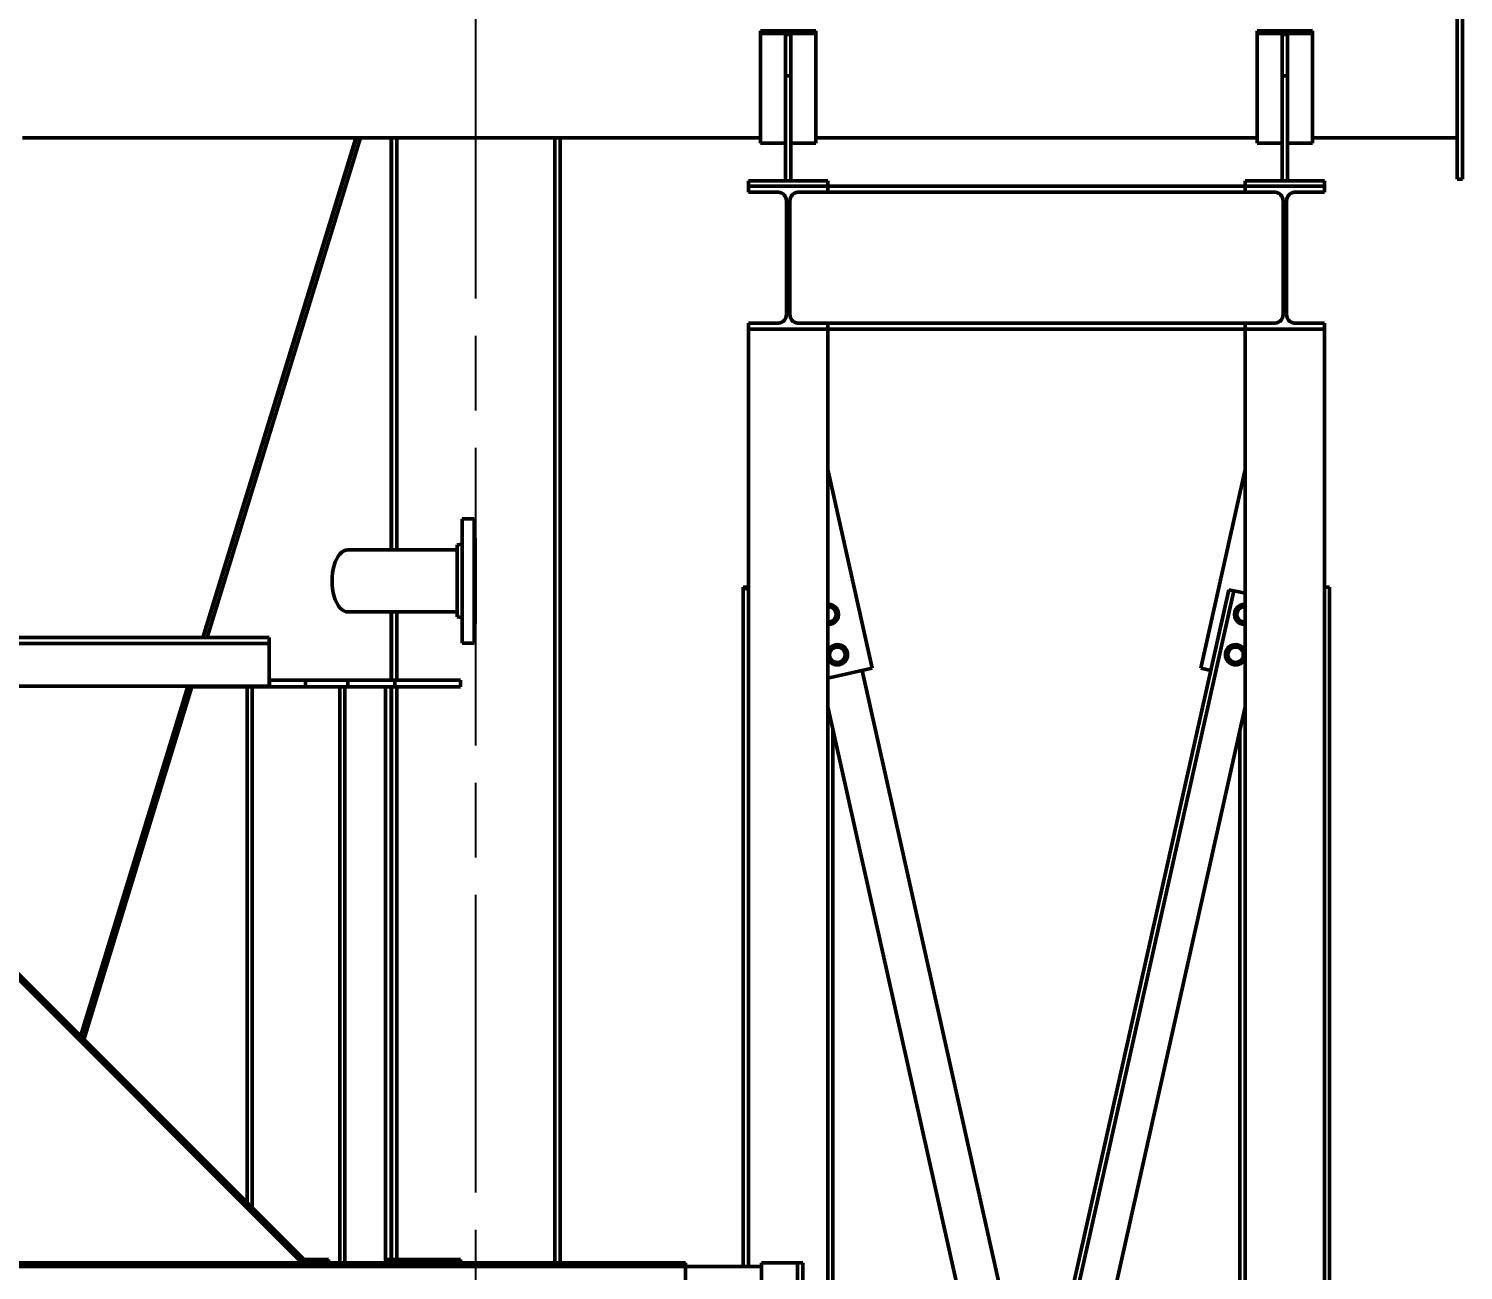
# Model space of a CAD drawing. Header units: inches. Extents: x 11 to 1621, y 11 to 1332.
# Drawn here: x 1294.2 to 1398.1, y 410.9 to 500.9 of the extents above; entities that cross this region are included whole.
import ezdxf

# ---------------------------------------------------------------- set-up
doc = ezdxf.new("R2010")
doc.units = ezdxf.units.IN
doc.header["$LTSCALE"] = 48
doc.header["$MEASUREMENT"] = 0
doc.linetypes.add('CHAIN', pattern=[0.7087, 0.4724, -0.0591, 0.1181, -0.0591])
for name, color, linetype, lineweight in [('Centerline (ANSI)', 7, 'Continuous', 25), ('Dimension (ANSI)', 7, 'Continuous', 25), ('Visible (ANSI)', 7, 'Continuous', 50)]:
    doc.layers.add(name, color=color, linetype=linetype, lineweight=lineweight)
doc.styles.add('Dimension Text', font='tahoma.ttf')
doc.dimstyles.new('ELC FT', dxfattribs={"dimscale": 48, "dimtxt": 0.12, "dimasz": 0.098425, "dimexe": 0.05, "dimexo": 0.1, "dimgap": 0.031496, "dimtad": 1, "dimdec": 5, "dimzin": 3, "dimdsep": 46, "dimlunit": 4, "dimtxsty": 'Dimension Text', "dimcen": 0.09, "dimdle": 0.5, "dimclrd": 5, "dimclre": 5, "dimclrt": 256, "dimadec": 1, "dimazin": 3, "dimtfac": 0.833333, "dimtofl": 0, "dimtmove": 0, "dimatfit": 3, "dimfxl": 0, "dimfrac": 2, "dimtolj": 1, "dimtzin": 0, "dimlwd": 25, "dimlwe": 25, "dimarcsym": 0})

# ---------------------------------------------------------------- blocks, each defined once
blk = doc.blocks.new('*D57')
at = {"layer": 'Defpoints', "color": 0, "linetype": 'Continuous', "transparency": 16777216}
for p in [(1360.38, 747.45), (1479.31, 291.45), (1540.01, 291.45)]:
    blk.add_point(p, dxfattribs=at)
at = {"layer": 'Dimension (ANSI)', "color": 5, "linetype": 'Continuous', "lineweight": 25, "transparency": 16777216}
for p, q in [((1365.18, 747.45), (1542.41, 747.45)), ((1540.01, 742.73), (1540.01, 296.18)), ((1484.11, 291.45), (1542.41, 291.45))]:
    blk.add_line(p, q, dxfattribs=at)
at = {"layer": 'Dimension (ANSI)', "color": 5, "linetype": 'Continuous', "transparency": 16777216}
for points in [[(1539.23, 742.73), (1540.8, 742.73), (1540.01, 747.45)], [(1539.23, 296.18), (1540.8, 296.18), (1540.01, 291.45)]]:
    blk.add_solid(points, dxfattribs=at)
at = {"layer": 'Dimension (ANSI)', "linetype": 'Continuous', "lineweight": 25, "transparency": 16777216, "insert": (1535.49, 519.45), "char_height": 5.76, "attachment_point": 5, "rotation": 90, "style": 'Dimension Text'}
blk.add_mtext('\\A1;\\fTahoma|b0|i0;38\'-0" TOP OF GRATING', dxfattribs=at)

msp = doc.modelspace()

# ---------------------------------------------------------------- linework, layer by layer
at = {"layer": 'Centerline (ANSI)', "linetype": 'CHAIN', "ltscale": 0.952448}
msp.add_line((1326.556979, 286.951101), (1326.556979, 506.511101), dxfattribs=at)
at = {"layer": 'Visible (ANSI)'}
for p, q in [((1397.696979, 527.00523), (1397.696979, 490.00523)), ((1398.071979, 490.00523), (1398.071979, 527.00523)), ((1347.196979, 500.75523), (1351.196979, 500.75523)), ((1347.196979, 500.56773), (1347.196979, 500.75523)), ((1347.196979, 500.56773), (1351.196979, 500.56773)), ((1347.196979, 500.56773), (1347.196979, 492.63023)), ((1349.009479, 500.50523), (1349.009479, 497.50523)), ((1349.384479, 500.50523), (1349.009479, 500.50523)), ((1349.384479, 497.50523), (1349.384479, 500.50523)), ((1351.196979, 500.56773), (1351.196979, 500.75523)), ((1351.196979, 500.56773), (1351.196979, 492.63023)), ((1383.196979, 500.75523), (1387.196979, 500.75523)), ((1383.196979, 500.56773), (1383.196979, 500.75523)), ((1383.196979, 500.56773), (1387.196979, 500.56773)), ((1383.196979, 500.56773), (1383.196979, 492.63023)), ((1385.009479, 500.50523), (1385.009479, 497.50523)), ((1385.384479, 500.50523), (1385.009479, 500.50523)), ((1385.384479, 497.50523), (1385.384479, 500.50523)), ((1387.196979, 500.56773), (1387.196979, 500.75523)), ((1387.196979, 500.56773), (1387.196979, 492.63023)), ((1349.009479, 497.50523), (1349.384479, 497.50523)), ((1349.009479, 497.50523), (1349.009479, 489.88023)), ((1349.384479, 489.88023), (1349.384479, 497.50523)), ((1385.009479, 497.50523), (1385.384479, 497.50523)), ((1385.009479, 497.50523), (1385.009479, 489.88023)), ((1385.384479, 489.88023), (1385.384479, 497.50523)), ((1293.696979, 493.00523), (1347.196979, 493.00523)), ((1306.763571, 456.786935), (1317.87352, 493.00523)), ((1306.803012, 456.786935), (1317.912961, 493.00523)), ((1306.803012, 456.786935), (1317.912961, 493.00523)), ((1318.193768, 493.00523), (1307.083819, 456.786935)), ((1320.419553, 463.139261), (1320.419553, 493.00523)), ((1320.446979, 463.139261), (1320.446979, 493.00523)), ((1320.826979, 463.139261), (1320.826979, 493.00523)), ((1332.286979, 411.451101), (1332.286979, 493.00523)), ((1332.666979, 411.451101), (1332.666979, 493.00523)), ((1351.196979, 493.00523), (1383.196979, 493.00523)), ((1387.196979, 493.00523), (1397.696979, 493.00523)), ((1347.196979, 492.63023), (1349.009479, 492.63023)), ((1349.384479, 492.63023), (1351.196979, 492.63023)), ((1383.196979, 492.63023), (1385.009479, 492.63023)), ((1385.384479, 492.63023), (1387.196979, 492.63023)), ((1346.321979, 489.88023), (1346.321979, 489.50523)), ((1352.071979, 489.88023), (1346.321979, 489.88023)), ((1349.009479, 489.88023), (1349.384479, 489.88023)), ((1352.071979, 489.50523), (1352.071979, 489.88023)), ((1382.321979, 489.88023), (1382.321979, 489.50523)), ((1388.071979, 489.88023), (1382.321979, 489.88023)), ((1385.009479, 489.88023), (1385.384479, 489.88023)), ((1388.071979, 489.50523), (1388.071979, 489.88023)), ((1397.696979, 490.00523), (1398.071979, 490.00523)), ((1346.321979, 489.50523), (1346.321979, 489.06773)), ((1352.071979, 489.50523), (1346.321979, 489.50523)), ((1346.321979, 489.06773), (1348.509479, 489.06773)), ((1349.884479, 489.06773), (1352.071979, 489.06773)), ((1352.071979, 489.06773), (1352.071979, 489.50523)), ((1352.071979, 489.50523), (1382.321979, 489.50523)), ((1352.071979, 489.06773), (1382.321979, 489.06773)), ((1382.321979, 489.50523), (1382.321979, 489.06773)), ((1388.071979, 489.50523), (1382.321979, 489.50523)), ((1382.321979, 489.06773), (1384.509479, 489.06773)), ((1385.884479, 489.06773), (1388.071979, 489.06773)), ((1388.071979, 489.06773), (1388.071979, 489.50523)), ((1349.071979, 488.44273), (1349.071979, 480.19273)), ((1349.321979, 480.19273), (1349.321979, 488.44273)), ((1385.071979, 488.44273), (1385.071979, 480.19273)), ((1385.321979, 480.19273), (1385.321979, 488.44273)), ((1346.321979, 479.56773), (1346.321979, 479.13023)), ((1348.509479, 479.56773), (1346.321979, 479.56773)), ((1352.071979, 479.56773), (1349.884479, 479.56773)), ((1352.071979, 479.13023), (1352.071979, 479.56773)), ((1352.071979, 479.56773), (1382.321979, 479.56773)), ((1382.321979, 479.56773), (1382.321979, 479.13023)), ((1384.509479, 479.56773), (1382.321979, 479.56773)), ((1388.071979, 479.56773), (1385.884479, 479.56773)), ((1388.071979, 479.13023), (1388.071979, 479.56773)), ((1346.321979, 479.13023), (1352.071979, 479.13023)), ((1346.321979, 479.13023), (1352.071979, 479.13023)), ((1346.321979, 411.201101), (1346.321979, 479.13023)), ((1352.071979, 479.13023), (1382.321979, 479.13023)), ((1352.071979, 292.50523), (1352.071979, 479.13023)), ((1382.321979, 479.13023), (1388.071979, 479.13023)), ((1382.321979, 479.13023), (1388.071979, 479.13023)), ((1382.321979, 292.50523), (1382.321979, 479.13023)), ((1388.071979, 292.50523), (1388.071979, 479.13023)), ((1355.290891, 454.562887), (1352.071979, 468.958576)), ((1382.321979, 468.958576), (1379.103068, 454.562887)), ((1325.569479, 465.389261), (1325.569479, 456.389261)), ((1326.449479, 465.389261), (1325.569479, 465.389261)), ((1326.449479, 465.389261), (1326.449479, 456.389261)), ((1326.509479, 463.984261), (1326.449479, 463.984261)), ((1326.509479, 463.984261), (1326.509479, 457.794261)), ((1317.288722, 463.139261), (1325.199479, 463.139261)), ((1325.199479, 463.49883), (1325.569479, 463.544261)), ((1325.199479, 463.49883), (1325.199479, 458.279691)), ((1345.946979, 460.44265), (1345.946979, 460.40426)), ((1346.321979, 460.44265), (1345.946979, 460.44265)), ((1345.946979, 460.40426), (1345.946979, 411.201101)), ((1346.196979, 460.32748), (1346.321979, 460.32748)), ((1381.144277, 460.254632), (1352.071979, 330.236859)), ((1352.071979, 328.518361), (1381.510239, 460.172802)), ((1381.144277, 460.254632), (1381.266264, 460.227355)), ((1381.266264, 460.227355), (1381.510239, 460.172802)), ((1381.876202, 460.090972), (1381.510239, 460.172802)), ((1381.876202, 460.090972), (1382.321979, 459.991295)), ((1388.071979, 460.44265), (1388.446979, 460.44265)), ((1388.446979, 322.489172), (1388.446979, 460.44265)), ((1317.288722, 458.639261), (1325.199479, 458.639261)), ((1320.419553, 453.701101), (1320.419553, 458.639261)), ((1320.446979, 453.701101), (1320.446979, 458.639261)), ((1320.826979, 453.701101), (1320.826979, 458.639261)), ((1325.199479, 458.279691), (1325.569479, 458.234261)), ((1326.509479, 457.794261), (1326.449479, 457.794261)), ((1263.302822, 456.786935), (1311.571979, 456.786935)), ((1311.571979, 456.786935), (1311.571979, 456.358132)), ((1311.571979, 456.358132), (1263.334488, 456.358132)), ((1311.571979, 456.358132), (1311.571979, 453.272298)), ((1326.449479, 456.389261), (1325.569479, 456.389261)), ((1352.071979, 453.84313), (1355.290891, 454.562887)), ((1379.103068, 454.562887), (1379.834993, 454.399226)), ((1311.604266, 453.701101), (1311.571979, 453.701101)), ((1314.219791, 453.701101), (1311.604266, 453.701101)), ((1311.604266, 453.701101), (1311.604266, 453.201101)), ((1317.273492, 453.701101), (1314.219791, 453.701101)), ((1314.219791, 453.701101), (1314.219791, 453.201101)), ((1320.688917, 453.701101), (1317.273492, 453.701101)), ((1317.273492, 453.701101), (1317.273492, 453.201101)), ((1325.446979, 453.701101), (1320.688917, 453.701101)), ((1320.688917, 453.701101), (1320.688917, 453.201101)), ((1325.446979, 453.701101), (1325.446979, 453.201101)), ((1367.196979, 397.87922), (1354.558966, 454.399226)), ((1311.571979, 453.272298), (1283.446979, 453.272298)), ((1297.896494, 427.880374), (1305.685457, 453.272298)), ((1297.926676, 427.850191), (1305.724898, 453.272298)), ((1297.926676, 427.850191), (1305.724898, 453.272298)), ((1305.988132, 453.215009), (1298.141565, 427.635302)), ((1305.988132, 453.272298), (1305.988132, 453.201101)), ((1305.988132, 453.201101), (1311.604266, 453.201101)), ((1309.996025, 415.780842), (1309.996025, 453.201101)), ((1310.352142, 415.424725), (1310.352142, 453.201101)), ((1311.604266, 453.201101), (1314.219791, 453.201101)), ((1314.219791, 453.201101), (1317.273492, 453.201101)), ((1316.699924, 411.451101), (1316.699924, 453.201101)), ((1317.056041, 411.451101), (1317.056041, 453.201101)), ((1317.273492, 453.201101), (1320.688917, 453.201101)), ((1320.016076, 411.451101), (1320.016076, 453.201101)), ((1320.419553, 411.701101), (1320.419553, 453.201101)), ((1320.446979, 411.701101), (1320.446979, 453.201101)), ((1320.688917, 453.201101), (1325.446979, 453.201101)), ((1320.826979, 411.701101), (1320.826979, 453.201101)), ((1365.659938, 391.00523), (1352.071979, 451.773601)), ((1353.249682, 321.755828), (1382.321979, 451.773601)), ((1352.446979, 331.913942), (1352.446979, 450.096518)), ((1381.946979, 450.096518), (1381.946979, 331.913942)), ((1313.972213, 411.451101), (1291.619152, 433.804162)), ((1314.325766, 411.451101), (1291.795929, 433.980938)), ((1292.759479, 411.451101), (1340.759479, 411.451101)), ((1292.759479, 411.201101), (1341.234453, 411.201101)), ((1315.871718, 411.701101), (1314.075766, 411.701101)), ((1315.871718, 411.451101), (1315.871718, 411.701101)), ((1325.446979, 411.701101), (1320.016076, 411.701101)), ((1325.446979, 411.451101), (1325.446979, 411.701101)), ((1340.759479, 411.451101), (1341.759479, 411.451101)), ((1341.759479, 411.201101), (1341.234453, 411.201101)), ((1341.759479, 411.201101), (1341.759479, 411.451101)), ((1341.759479, 411.201101), (1341.759479, 410.951101)), ((1341.759479, 411.201101), (1347.248145, 411.201101)), ((1341.759479, 410.951101), (1341.759479, 409.071101)), ((1347.248145, 411.201101), (1347.259479, 411.201101)), ((1347.259479, 411.451101), (1347.259479, 380.499471)), ((1347.259479, 411.451101), (1347.449479, 411.451101)), ((1349.504479, 411.451101), (1347.449479, 411.451101)), ((1349.884479, 411.451101), (1349.504479, 411.451101)), ((1349.884479, 379.412161), (1349.884479, 411.451101)), ((1349.884479, 411.451101), (1350.074479, 411.451101)), ((1350.259479, 411.451101), (1350.074479, 411.451101)), ((1350.259479, 379.33346), (1350.259479, 411.451101))]:
    msp.add_line(p, q, dxfattribs=at)
for centre, radius, start, end in [((1348.443507, 488.44273), 0.628472, 0, 83.97442499), ((1349.950452, 488.44273), 0.628472, 96.02557501, 180), ((1384.443507, 488.44273), 0.628472, 0, 83.97442499), ((1385.950452, 488.44273), 0.628472, 96.02557501, 180), ((1348.443507, 480.19273), 0.628472, 276.02557501, 0), ((1349.950452, 480.19273), 0.628472, 180, 263.97442499), ((1384.443507, 480.19273), 0.628472, 276.02557501, 0), ((1385.950452, 480.19273), 0.628472, 180, 263.97442499), ((1352.113152, 458.46346), 0.734, 266.78441897, 93.21558103), ((1352.113152, 458.46346), 0.5625, 60, 94.19752737), ((1352.113152, 458.46346), 0.5625, 0, 60), ((1382.280807, 458.46346), 0.734, 86.78441897, 273.21558103), ((1382.280807, 458.46346), 0.5625, 120, 180), ((1382.280807, 458.46346), 0.5625, 85.80247263, 120), ((1352.113152, 458.46346), 0.5625, 265.80247263, 300), ((1352.113152, 458.46346), 0.5625, 300, 0), ((1382.280807, 458.46346), 0.5625, 180, 240), ((1382.280807, 458.46346), 0.5625, 240, 274.19752737), ((1352.767793, 455.535757), 0.734, 198.5627875, 161.4372125), ((1352.767793, 455.535757), 0.5625, 120, 180), ((1352.767793, 455.535757), 0.5625, 180, 240), ((1352.767793, 455.535757), 0.5625, 60, 120), ((1352.767793, 455.535757), 0.5625, 0, 60), ((1352.767793, 455.535757), 0.5625, 300, 0), ((1381.626166, 455.535757), 0.734, 18.5627875, 341.4372125), ((1381.626166, 455.535757), 0.5625, 120, 180), ((1381.626166, 455.535757), 0.5625, 180, 240), ((1381.626166, 455.535757), 0.5625, 60, 120), ((1381.626166, 455.535757), 0.5625, 0, 60), ((1381.626166, 455.535757), 0.5625, 300, 0), ((1352.767793, 455.535757), 0.5625, 240, 300), ((1381.626166, 455.535757), 0.5625, 240, 300)]:
    msp.add_arc(centre, radius, start, end, dxfattribs=at)
for centre, major_axis, ratio, end_param in [((1317.288722, 460.889261), (0, 2.25), 0.5115062762, 3.1415926536), ((1346.196979, 460.40426), (-0.25, 0), 0.3071206602, 1.5707963268)]:
    msp.add_ellipse(centre, major_axis=major_axis, ratio=ratio, start_param=0, end_param=end_param, dxfattribs=at)
for points, weights in [([(1352.071979, 459.089208), (1352.092204, 459.100885), (1352.113152, 459.112979)], [1.00884130562, 1.00510812636, 1]), ([(1352.113152, 459.112979), (1352.263873, 459.02596), (1352.394402, 458.950599)], [1, 1.0379548493, 1]), ([(1352.394402, 458.950599), (1352.52493, 458.875238), (1352.675652, 458.788219)], [1, 1.0379548493, 1]), ([(1352.675652, 458.788219), (1352.675652, 458.614181), (1352.675652, 458.46346)], [1, 1.0379548493, 1]), ([(1381.718307, 458.788219), (1381.869029, 458.875238), (1381.999557, 458.950599)], [1, 1.0379548493, 1]), ([(1381.718307, 458.46346), (1381.718307, 458.614181), (1381.718307, 458.788219)], [1, 1.0379548493, 1]), ([(1381.999557, 458.950599), (1382.130086, 459.02596), (1382.280807, 459.112979)], [1, 1.0379548493, 1]), ([(1382.280807, 459.112979), (1382.301755, 459.100885), (1382.321979, 459.089208)], [1, 1.00510812636, 1.00884130562]), ([(1352.113152, 457.813941), (1352.092204, 457.826035), (1352.071979, 457.837711)], [1, 1.00510812636, 1.00884130562]), ([(1352.394402, 457.97632), (1352.263873, 457.90096), (1352.113152, 457.813941)], [1, 1.0379548493, 1]), ([(1352.675652, 458.1387), (1352.52493, 458.051681), (1352.394402, 457.97632)], [1, 1.0379548493, 1]), ([(1352.675652, 458.46346), (1352.675652, 458.312738), (1352.675652, 458.1387)], [1, 1.0379548493, 1]), ([(1381.718307, 458.1387), (1381.718307, 458.312738), (1381.718307, 458.46346)], [1, 1.0379548493, 1]), ([(1381.999557, 457.97632), (1381.869029, 458.051681), (1381.718307, 458.1387)], [1, 1.0379548493, 1]), ([(1382.280807, 457.813941), (1382.130086, 457.90096), (1381.999557, 457.97632)], [1, 1.0379548493, 1]), ([(1382.321979, 457.837711), (1382.301755, 457.826035), (1382.280807, 457.813941)], [1.00884130562, 1.00510812636, 1]), ([(1352.205293, 455.860516), (1352.356015, 455.947535), (1352.486543, 456.022896)], [1, 1.0379548493, 1]), ([(1352.205293, 455.535757), (1352.205293, 455.686478), (1352.205293, 455.860516)], [1, 1.0379548493, 1]), ([(1352.205293, 455.210997), (1352.205293, 455.385035), (1352.205293, 455.535757)], [1, 1.0379548493, 1]), ([(1352.486543, 456.022896), (1352.617072, 456.098257), (1352.767793, 456.185276)], [1, 1.0379548493, 1]), ([(1352.767793, 456.185276), (1352.918515, 456.098257), (1353.049043, 456.022896)], [1, 1.0379548493, 1]), ([(1353.049043, 456.022896), (1353.179572, 455.947535), (1353.330293, 455.860516)], [1, 1.0379548493, 1]), ([(1353.330293, 455.860516), (1353.330293, 455.686478), (1353.330293, 455.535757)], [1, 1.0379548493, 1]), ([(1353.330293, 455.535757), (1353.330293, 455.385035), (1353.330293, 455.210997)], [1, 1.0379548493, 1]), ([(1381.063666, 455.860516), (1381.214387, 455.947535), (1381.344916, 456.022896)], [1, 1.0379548493, 1]), ([(1381.063666, 455.535757), (1381.063666, 455.686478), (1381.063666, 455.860516)], [1, 1.0379548493, 1]), ([(1381.063666, 455.210997), (1381.063666, 455.385035), (1381.063666, 455.535757)], [1, 1.0379548493, 1]), ([(1381.344916, 456.022896), (1381.475444, 456.098257), (1381.626166, 456.185276)], [1, 1.0379548493, 1]), ([(1381.626166, 456.185276), (1381.776887, 456.098257), (1381.907416, 456.022896)], [1, 1.0379548493, 1]), ([(1381.907416, 456.022896), (1382.037944, 455.947535), (1382.188666, 455.860516)], [1, 1.0379548493, 1]), ([(1382.188666, 455.860516), (1382.188666, 455.686478), (1382.188666, 455.535757)], [1, 1.0379548493, 1]), ([(1382.188666, 455.535757), (1382.188666, 455.385035), (1382.188666, 455.210997)], [1, 1.0379548493, 1]), ([(1352.486543, 455.048617), (1352.356015, 455.123978), (1352.205293, 455.210997)], [1, 1.0379548493, 1]), ([(1352.767793, 454.886238), (1352.617072, 454.973257), (1352.486543, 455.048617)], [1, 1.0379548493, 1]), ([(1353.049043, 455.048617), (1352.918515, 454.973257), (1352.767793, 454.886238)], [1, 1.0379548493, 1]), ([(1353.330293, 455.210997), (1353.179572, 455.123978), (1353.049043, 455.048617)], [1, 1.0379548493, 1]), ([(1381.344916, 455.048617), (1381.214387, 455.123978), (1381.063666, 455.210997)], [1, 1.0379548493, 1]), ([(1381.626166, 454.886238), (1381.475444, 454.973257), (1381.344916, 455.048617)], [1, 1.0379548493, 1]), ([(1381.907416, 455.048617), (1381.776887, 454.973257), (1381.626166, 454.886238)], [1, 1.0379548493, 1]), ([(1382.188666, 455.210997), (1382.037944, 455.123978), (1381.907416, 455.048617)], [1, 1.0379548493, 1])]:
    msp.add_rational_spline(points, weights, degree=2, dxfattribs=at)
msp.add_open_spline([(1340.759479, 411.321101), (1340.836296, 411.294491), (1340.919824, 411.265293), (1341.083173, 411.218781), (1341.162914, 411.201101), (1341.234453, 411.201101)], degree=3, knots=[0, 0, 0, 0, 0.619465248, 0.619465248, 1.238930496, 1.238930496, 1.238930496, 1.238930496], dxfattribs=at)

# ---------------------------------------------------------------- dimensions: what is measured, and where the dimension line sits
at = {"layer": 'Dimension (ANSI)', "color": 5, "linetype": 'Continuous', "lineweight": 25, "true_color": 0x0000ff}
dim = msp.add_linear_dim(base=(1540.012937, 291.451101), p1=(1360.380638, 747.451101), p2=(1479.309314, 291.451101), angle=90, text='\\fTahoma|b0|i0;<> TOP OF GRATING', dimstyle='ELC FT', override={"dimgap": 0.031496, "dimdec": 5, "dimlfac": 1, "dimtol": 0, "dimlim": 0, "dimtp": 0, "dimtm": 0, "dimtdec": 2, "dimatfit": 1}, dxfattribs=at)
dim.commit()
dim.dimension.update_dxf_attribs({"geometry": '*D57', "text_midpoint": (1540.012937, 519.451101), "dimtype": 160})

doc.saveas('drawing.dxf')
